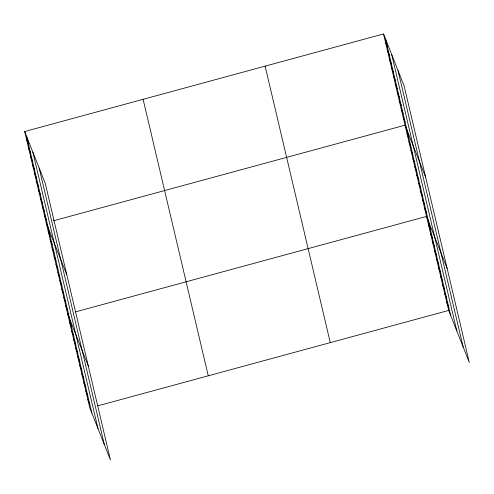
<?xml version="1.0" encoding="UTF-8"?>
<svg xmlns="http://www.w3.org/2000/svg" width="494" height="494" viewBox="0 0 494 494"><rect width="100%" height="100%" fill="white"/><g stroke="black" fill="none" stroke-linecap="round" stroke-linejoin="round"><path stroke-width="0.74" d="M24.7 131.521L45.312 183.577L110.465 460.062L89.852 408.007L24.7 131.521L383.535 33.938L404.148 85.993L469.3 362.479L448.688 310.423L383.535 33.938M53.247 220.843L405.037 125.18L425.649 177.235M69.111 313.616L67.703 313.999L88.309 366.06M75.452 311.893L426.538 216.415L447.15 268.477M97.602 405.895L448.688 310.423M385.493 42.231L387.5 47.3M387.444 50.524L389.457 55.6M389.402 58.823L391.409 63.893M391.359 67.116L393.366 72.186M393.31 75.409L395.317 80.479M395.268 83.702L397.275 88.778M397.219 92.001L399.226 97.071M399.177 100.294L401.184 105.364M401.128 108.587L403.135 113.657M403.085 116.88L405.092 121.956M406.994 133.473L409.001 138.542M408.946 141.766L410.952 146.835M410.903 150.059L412.91 155.135M412.854 158.358L414.861 163.428M414.812 166.651L416.819 171.721M416.763 174.944L418.77 180.014M418.721 183.237L420.727 188.313M420.672 191.536L422.685 196.606M422.629 199.829L424.636 204.899M424.581 208.122L426.594 213.192M428.551 224.961L430.558 230.037M430.564 233.508L432.571 238.583M432.577 242.054L434.584 247.124M434.59 250.6L436.603 255.67M436.61 259.146L438.616 264.216M438.623 267.692L440.629 272.762M440.636 276.239L442.643 281.308M442.649 284.785L444.656 289.855M444.662 293.331L446.669 298.401M446.675 301.877L448.682 306.947M26.657 139.814L28.664 144.884M28.609 148.107L30.616 153.183M30.566 156.407L32.573 161.476M32.518 164.7L34.524 169.769M34.475 172.993L36.482 178.062M36.426 181.286L38.433 186.362M38.384 189.585L40.391 194.655M40.335 197.878L42.342 202.948M42.293 206.171L44.299 211.241M44.244 214.464L46.251 219.54M46.201 222.763L66.814 274.818M48.153 231.056L50.16 236.126M50.11 239.349L52.117 244.419M52.061 247.642L54.068 252.718M54.019 255.941L56.026 261.011M55.97 264.234L57.983 269.304M57.928 272.527L59.935 277.597M59.879 280.82L61.892 285.896M61.836 289.12L63.843 294.189M63.788 297.413L65.801 302.482M65.745 305.706L67.752 310.775M69.716 322.545L71.723 327.621M71.729 331.091L73.736 336.167M73.742 339.637L75.749 344.707M75.755 348.184L77.762 353.253M77.768 356.73L79.775 361.799M79.781 365.276L81.788 370.346M81.794 373.822L83.801 378.892M83.807 382.368L85.82 387.438M85.826 390.915L87.833 395.984M87.839 399.461L89.846 404.53M398.01 70.488L463.162 346.973M391.686 54.513L456.839 330.999M385.548 39.007L450.695 315.493M265.124 66.14L330.27 342.626M143.118 99.319L208.27 375.804M39.174 168.071L104.32 444.557M32.845 152.096L97.997 428.582M26.707 136.591L91.859 413.077"/></g></svg>
